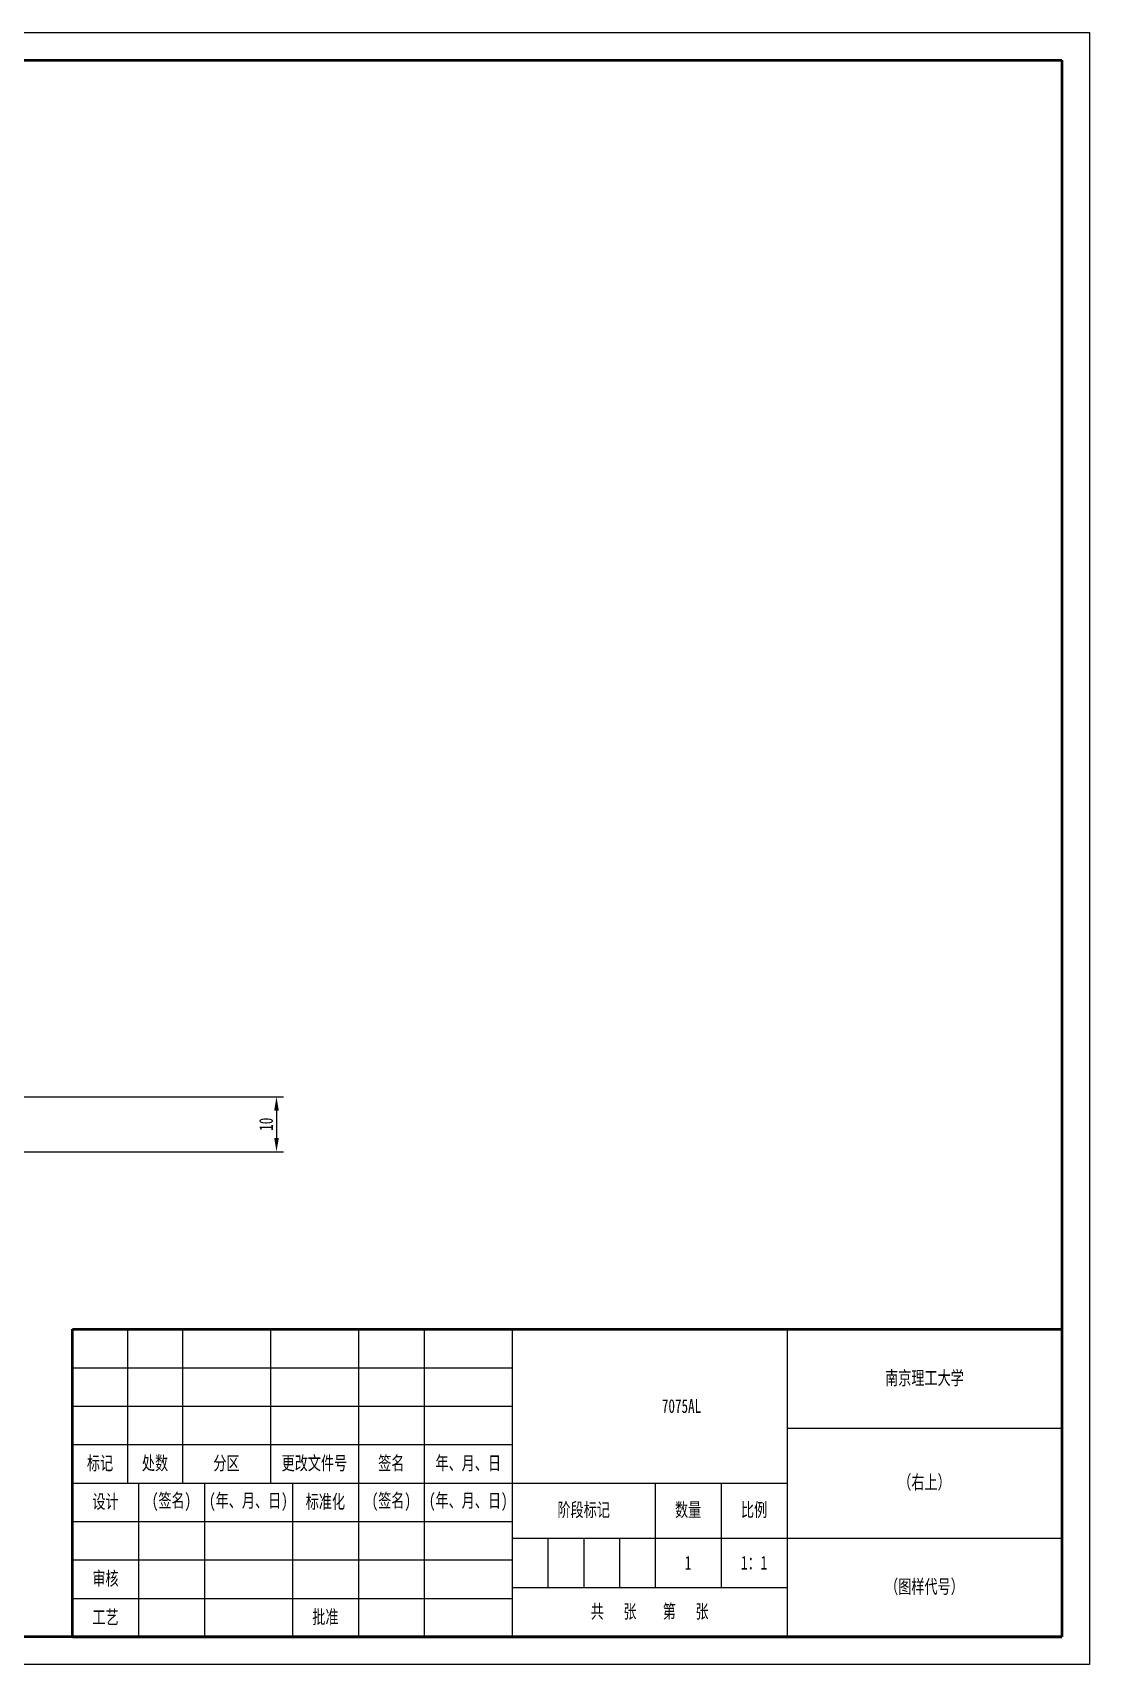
# Model space of a CAD drawing. Header units: millimetres. Extents: x 1050 to 2021, y 766 to 1186.
# Drawn here: x 1277.8 to 1470, y 765.6 to 1062.6 of the extents above; entities that cross this region are included whole.
import ezdxf

# ---------------------------------------------------------------- set-up
doc = ezdxf.new("R2010")
doc.units = ezdxf.units.MM
doc.header["$LTSCALE"] = 0.3
for name, color, linetype, lineweight in [('尺寸线', 3, 'Continuous', 25), ('粗实线', 7, 'Continuous', 50), ('细实线', 7, 'Continuous', 25), ('细文本', 7, 'Continuous', 25)]:
    doc.layers.add(name, color=color, linetype=linetype, lineweight=lineweight)
doc.styles.add('NUT Standard', font='simfang.ttf', dxfattribs={"width": 0.7, "height": 2.5})
doc.dimstyles.new('NUT Standard', dxfattribs={"dimtxt": 2.5, "dimasz": 2.5, "dimexe": 1.25, "dimexo": 0.625, "dimtad": 1, "dimtoh": 1, "dimtxsty": 'NUT Standard', "dimcen": 2.5, "dimadec": 0, "dimazin": 0, "dimtfac": 1, "dimtmove": 0, "dimatfit": 3, "dimfxl": 1, "dimarcsym": 0})

# ---------------------------------------------------------------- blocks, each defined once
blk = doc.blocks.new('*D23')
at = {"layer": 'Defpoints', "color": 0, "transparency": 16777216}
for p in [(1227.95, 868.93), (1227.95, 858.93), (1322.15, 858.93)]:
    blk.add_point(p, dxfattribs=at)
at = {"layer": '尺寸线', "color": 0, "lineweight": -2, "transparency": 16777216}
for p, q in [((1228.58, 868.93), (1323.4, 868.93)), ((1322.15, 866.43), (1322.15, 861.43)), ((1228.58, 858.93), (1323.4, 858.93))]:
    blk.add_line(p, q, dxfattribs=at)
at = {"layer": '尺寸线', "color": 0, "transparency": 16777216}
for points in [[(1321.73, 866.43), (1322.57, 866.43), (1322.15, 868.93)], [(1321.73, 861.43), (1322.57, 861.43), (1322.15, 858.93)]]:
    blk.add_solid(points, dxfattribs=at)
at = {"layer": '尺寸线', "color": 0, "transparency": 16777216, "insert": (1320.26, 863.93), "char_height": 2.5, "attachment_point": 5, "rotation": 90, "style": 'NUT Standard'}
blk.add_mtext('10', dxfattribs=at)

msp = doc.modelspace()

# ---------------------------------------------------------------- linework, layer by layer
for p, q in [((1050.042, 1062.619), (1470.042, 1062.619)), ((1470.042, 1062.619), (1470.042, 765.619)), ((1470.042, 765.619), (1050.042, 765.619))]:
    msp.add_line(p, q)
at = {"layer": '粗实线'}
for p, q in [((1075.042, 1057.619), (1465.042, 1057.619)), ((1465.042, 1057.619), (1465.042, 770.619)), ((1285.042, 826.619), (1465.042, 826.619)), ((1285.042, 770.619), (1285.042, 826.619)), ((1465.042, 770.619), (1075.042, 770.619)), ((1285.042, 770.619), (1465.042, 770.619))]:
    msp.add_line(p, q, dxfattribs=at)
at = {"layer": '细实线'}
for p, q in [((1295.042, 826.619), (1295.042, 798.619)), ((1305.042, 826.619), (1305.042, 798.619)), ((1321.042, 826.619), (1321.042, 798.619)), ((1337.042, 826.619), (1337.042, 798.619)), ((1349.042, 826.619), (1349.042, 798.619)), ((1365.042, 826.619), (1365.042, 770.619)), ((1415.042, 826.619), (1415.042, 770.619)), ((1285.042, 819.619), (1365.042, 819.619)), ((1285.042, 812.619), (1365.042, 812.619)), ((1415.042, 808.619), (1465.042, 808.619)), ((1285.042, 805.619), (1365.042, 805.619)), ((1285.042, 798.619), (1415.042, 798.619)), ((1297.042, 798.619), (1297.042, 770.619)), ((1309.042, 798.619), (1309.042, 770.619)), ((1325.042, 798.619), (1325.042, 770.619)), ((1337.042, 798.619), (1337.042, 770.619)), ((1349.042, 798.619), (1349.042, 770.619)), ((1391.042, 798.619), (1391.042, 779.619)), ((1403.042, 798.619), (1403.042, 779.619)), ((1285.042, 791.619), (1365.042, 791.619)), ((1365.042, 788.619), (1465.042, 788.619)), ((1371.542, 788.619), (1371.542, 779.619)), ((1378.042, 788.619), (1378.042, 779.619)), ((1384.542, 788.619), (1384.542, 779.619)), ((1285.042, 784.619), (1365.042, 784.619)), ((1365.042, 779.619), (1415.042, 779.619)), ((1285.042, 777.619), (1365.042, 777.619))]:
    msp.add_line(p, q, dxfattribs=at)

# ---------------------------------------------------------------- texts
at = {"layer": '粗实线', "char_height": 2.5, "attachment_point": 5, "style": 'NUT Standard'}
for s, insert in [('\\pxqc;{\\fFangSong|b0|i0|c134|p49;1}', (1397.042, 784.119)), ('\\pxqc;{\\fFangSong|b0|i0|c134|p49;1：1}', (1409.042, 784.119))]:
    msp.add_mtext_dynamic_manual_height_columns(s, width=12, gutter_width=12.5, heights=[0], dxfattribs=dict(at, insert=insert))
at = {"layer": '细文本', "char_height": 2.5, "attachment_point": 5, "style": 'NUT Standard'}
for s, insert, width in [('{\\fFangSong|b0|i0|c134|p49;南京理工大学}', (1440.042, 817.619), 50), ('7075AL', (1395.84, 812.619), 50), ('标记', (1290.042, 802.119), 10), ('处数', (1300.042, 802.119), 10), ('分区', (1313.042, 802.119), 16), ('更改文件号', (1329.042, 802.119), 16), ('签名', (1343.042, 802.119), 12), ('年、月、日', (1357.042, 802.119), 16), ('（右上）', (1440.042, 798.619), 50), ('设计', (1291.042, 795.119), 12), ('(签名)', (1303.042, 795.119), 12), ('(年、月、日)', (1317.042, 795.119), 16), ('标准化', (1331.042, 795.119), 12), ('(签名)', (1343.042, 795.119), 12), ('(年、月、日)', (1357.042, 795.119), 16), ('阶段标记', (1378.042, 793.619), 26), ('数量', (1397.042, 793.619), 12), ('比例', (1409.042, 793.619), 12), ('审核', (1291.042, 781.119), 12), ('（图样代号）', (1440.042, 779.619), 50), ('工艺', (1291.042, 774.119), 12), ('批准', (1331.042, 774.119), 12), ('共   张    第   张', (1390.042, 775.119), 50)]:
    msp.add_mtext(s, dxfattribs=dict(at, insert=insert, width=width))

# ---------------------------------------------------------------- dimensions: what is measured, and where the dimension line sits
at = {"layer": '尺寸线'}
dim = msp.add_linear_dim(base=(1322.15, 858.927), p1=(1227.954, 868.927), p2=(1227.954, 858.927), angle=90, dimstyle='NUT Standard', dxfattribs=at)
dim.commit()
dim.dimension.update_dxf_attribs({"geometry": '*D23', "text_midpoint": (1320.261, 863.927)})

doc.saveas('drawing.dxf')
